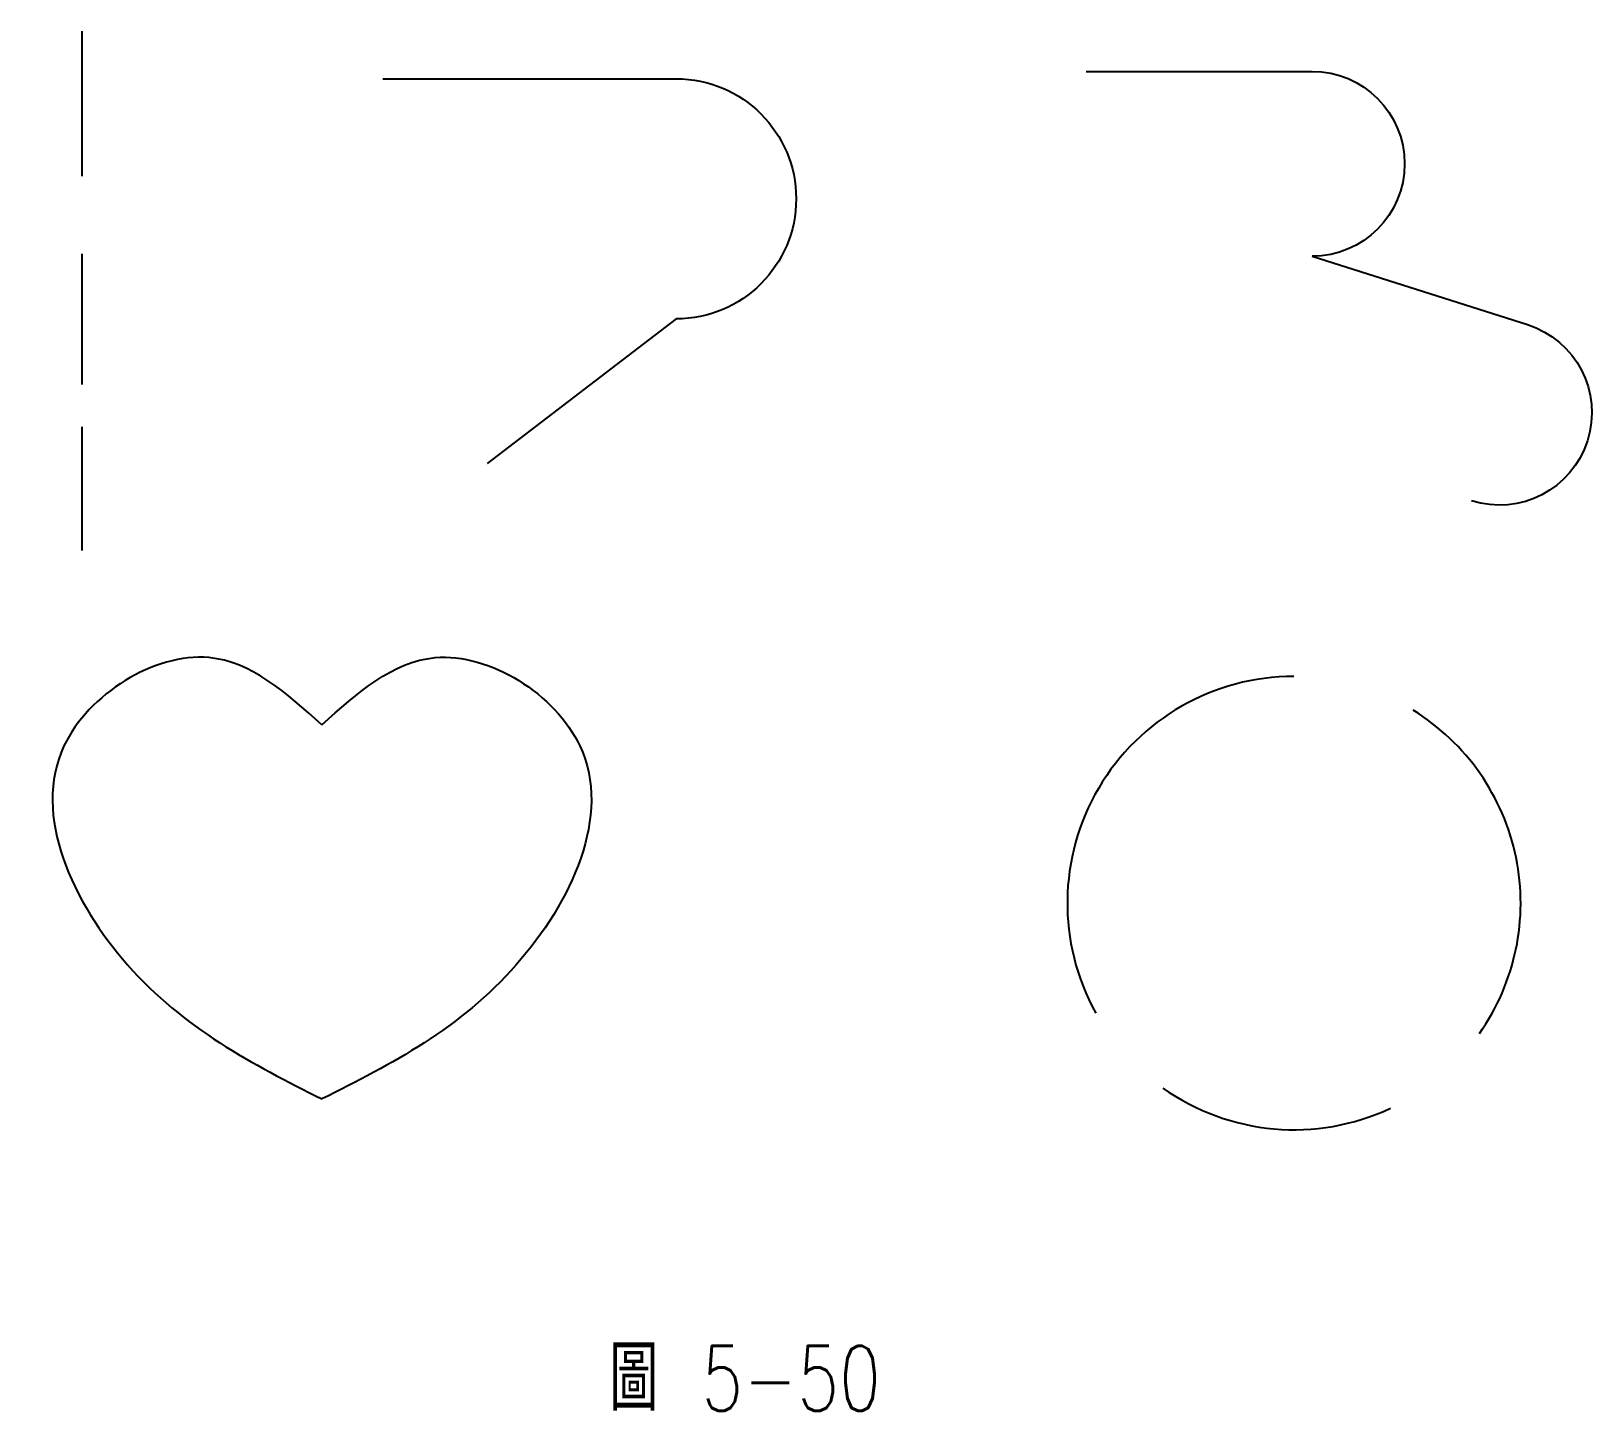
# Model space of a CAD drawing. Extents: x 116.5 to 188.7, y 22.2 to 86.
import ezdxf

# ---------------------------------------------------------------- set-up
doc = ezdxf.new("R2010")
doc.units = 0
doc.layers.get('0').update_dxf_attribs({"color": 3, "linetype": 'CONTINUOUS'})
doc.layers.add('輪廓線', color=7, linetype='CONTINUOUS')
doc.styles.add('CNS', font='txt.shx', dxfattribs={"width": 0.75, "height": 3, "bigfont": 'chineset.shx'})

msp = doc.modelspace()

# ---------------------------------------------------------------- linework, layer by layer
msp.add_line((146.319, 72.69), (137.579, 66.001))
msp.add_lwpolyline([(175.73, 75.586), (185.682, 72.424, -1), (183.093, 64.277, 1)], format="xyb")
msp.add_open_spline([(129.942, 53.921), (128.305, 55.384), (124.555, 58.736), (115.045, 52.754), (120.47, 41.463), (126.735, 38.222), (129.942, 36.616)], degree=3, knots=[0, 0, 0, 0, 6.079344, 13.923709, 24.46414, 35.375094, 35.375094, 35.375094, 35.375094])
at = {"layer": '輪廓線'}
for p, q in [((118.856, 79.292), (118.856, 85.991)), ((118.856, 69.652), (118.856, 75.698)), ((118.856, 61.973), (118.856, 67.692))]:
    msp.add_line(p, q, dxfattribs=at)
for points in [[(132.758, 83.791), (146.319, 83.791, -1), (146.319, 72.69, 1)], [(165.288, 84.134), (175.73, 84.134, -1), (175.73, 75.586, 1)]]:
    msp.add_lwpolyline(points, format="xyb", dxfattribs=at)
for start, end in [(90, 209.01468), (324.85584, 58.30338), (234.69491, 295.16299)]:
    msp.add_arc((174.891, 45.675), 10.482, start, end, dxfattribs=at)
msp.add_open_spline([(129.942, 53.921), (131.579, 55.384), (135.329, 58.736), (144.838, 52.754), (139.413, 41.463), (133.148, 38.222), (129.942, 36.616)], degree=3, knots=[0, 0, 0, 0, 6.079344, 13.923709, 24.46414, 35.375094, 35.375094, 35.375094, 35.375094], dxfattribs=at)

# ---------------------------------------------------------------- texts
at = {"layer": '輪廓線', "style": 'CNS', "width": 0.75}
msp.add_text('圖 5-50', height=3, dxfattribs=at).set_placement((143.236, 22.196))

doc.saveas('drawing.dxf')
